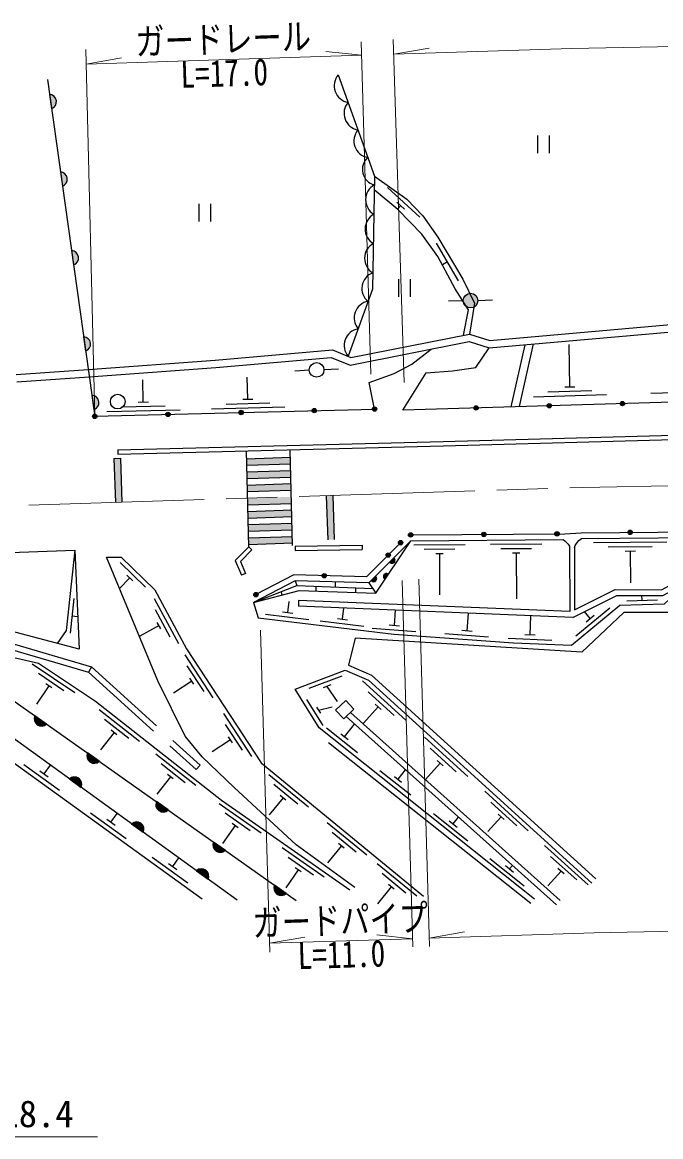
# Model space of a CAD drawing. Units: millimetres at full size, sheet at 1:1000; details may follow other scales. Extents: x 40000 to 680000, y 20000 to 380000.
# Drawn here: x 306279 to 349910, y 238434 to 314541 of the extents above; entities that cross this region are included whole.
import ezdxf
from ezdxf.enums import TextEntityAlignment as Align

# ---------------------------------------------------------------- set-up
doc = ezdxf.new("R2010")
doc.units = ezdxf.units.MM
doc.header["$LTSCALE"] = 1000
doc.linetypes.add('CHAIN', pattern=[18.5, 12, -1.5, 3.5, -1.5])
doc.linetypes.add('DASHED', pattern=[7.5, 6, -1.5])
for name, color, linetype, lineweight in [('M-BGD', 7, 'Continuous', 25), ('M-BMK', 2, 'CHAIN', 13), ('M-STR-HTXT', 7, 'Continuous', 13), ('M-STR-STRC', 7, 'Continuous', 25)]:
    doc.layers.add(name, color=color, linetype=linetype, lineweight=lineweight)
doc.styles.add('ＭＳ ゴシック', font='')
doc.styles.get('ＭＳ ゴシック').set_extended_font_data('MS Gothic')

msp = doc.modelspace()

# ---------------------------------------------------------------- hatches: boundary and pattern name
at = {"layer": 'M-BGD'}
for points in [[(308139, 309616, -0.82183), (308278, 308635)], [(308884, 304332, -0.82183), (309023, 303351)], [(309643, 298949, -0.82183), (309782, 297968)], [(336412, 295518, -1), (337412, 295548, -1)], [(310473, 293065, -0.82183), (310611, 292084)], [(311037, 289064, -0.82183), (311175, 288083)], [(342440, 288357, -1), (342140, 288349, -1)], [(347438, 288504, -1), (347138, 288495, -1)], [(311085, 287628, -1), (311385, 287636, -1)], [(316087, 287758, -1), (316387, 287766, -1)], [(321086, 287888, -1), (321386, 287896, -1)], [(326084, 288018, -1), (326384, 288026, -1)], [(330205, 288125, -1), (330505, 288133, -1)], [(337442, 288211, -1), (337142, 288202, -1)], [(332670, 279528, -0.41421), (332819, 279679, -0.41421), (332970, 279530, -1)], [(337670, 279566, -0.41421), (337819, 279717, -0.41421), (337970, 279568, -1)], [(342670, 279604, -0.41421), (342819, 279755, -0.41421), (342970, 279606, -1)], [(347668, 279709, -0.41421), (347816, 279860, -0.41421), (347968, 279712, -1)], [(332283, 278997, -1), (331983, 279006, -0.41421), (332137, 279151, -0.41421)], [(331398, 278261, -0.41421), (331399, 278049, -0.41421), (331187, 278048, -1)], [(331669, 277966, -0.4608), (331694, 277658, -0.4608), (331386, 277681)], [(327066, 276739, -1), (326766, 276747, -0.41421), (326920, 276893, -0.41421)], [(330415, 276703, -0.4608), (330441, 276395, -0.4608), (330132, 276418)], [(331073, 276509, -0.4608), (330989, 276806, -0.4608), (331296, 276843)], [(322399, 275448, -1), (322099, 275457, -0.41421), (322253, 275603, -0.41421)], [(307943, 266615, -0.82183), (307134, 267187)], [(311542, 264073, -0.82183), (310733, 264645)], [(309498, 262873, -0.82183), (310301, 262293)], [(316251, 260747, -0.82183), (315441, 261319)], [(313748, 259803, -0.82183), (314552, 259223)], [(320164, 257983, -0.82183), (319355, 258554)], [(318184, 256599, -0.82183), (318987, 256019)], [(324319, 255048, -0.82183), (323509, 255620)]]:
    msp.add_hatch(color=256, dxfattribs=at).paths.add_polyline_path(points)
at = {"layer": 'M-STR-STRC'}
for points in [[(312996, 284772), (312546, 284758), (312643, 281745), (313093, 281760)], [(324604, 284833), (321605, 284736), (321616, 284286), (324615, 284383)], [(324626, 283933), (321628, 283836), (321639, 283387), (324638, 283484)], [(324649, 283034), (321651, 282937), (321662, 282487), (324660, 282584)], [(324672, 282134), (321673, 282037), (321685, 281587), (324683, 281684)], [(327626, 279214), (327177, 279199), (327079, 282212), (327529, 282226)], [(324695, 281234), (321696, 281137), (321707, 280687), (324706, 280784)], [(324717, 280335), (321719, 280238), (321730, 279788), (324729, 279885)], [(324740, 279435), (321742, 279338), (321753, 278888), (324751, 278985)]]:
    msp.add_hatch(color=256, dxfattribs=at).paths.add_polyline_path(points)

# ---------------------------------------------------------------- linework, layer by layer
at = {"layer": 'M-BGD'}
for p, q in [((307996, 310631), (311239, 287632)), ((308139, 309616), (308278, 308635)), ((341489, 306812), (341489, 305612)), ((342289, 306812), (342289, 305612)), ((308884, 304332), (309023, 303351)), ((333451, 301233), (331240, 303261)), ((332401, 301789), (331885, 302262)), ((318345, 302139), (318345, 300939)), ((319145, 302139), (319145, 300939)), ((332143, 302026), (331923, 301786)), ((336098, 296880), (334577, 299466)), ((309643, 298949), (309782, 297968)), ((335337, 298173), (334989, 297968)), ((331998, 296996), (331998, 295796)), ((332798, 296996), (332798, 295796)), ((336412, 295518), (335413, 295488)), ((337412, 295548), (338411, 295577)), ((310473, 293065), (310611, 292084)), ((340630, 292521), (339671, 288276)), ((341204, 292571), (340237, 288293)), ((343695, 289645), (343652, 292535)), ((325897, 290777), (324898, 290725)), ((326896, 290828), (327894, 290879)), ((314548, 288618), (314509, 290118)), ((321697, 288804), (321658, 290304)), ((342205, 289301), (345204, 289389)), ((343346, 289634), (344045, 289655)), ((349236, 289207), (354234, 289353)), ((311037, 289064), (311175, 288083)), ((314198, 288609), (314898, 288627)), ((320205, 288465), (323204, 288543)), ((321347, 288795), (322046, 288813)), ((341214, 288972), (346212, 289118)), ((311239, 287632), (330359, 288129)), ((312064, 287953), (317063, 288083)), ((313056, 288279), (316055, 288357)), ((319213, 288139), (324211, 288269)), ((335049, 285910), (392130, 287491)), ((335057, 285610), (392141, 287191)), ((312801, 285348), (335049, 285910)), ((312809, 285048), (335057, 285610)), ((312801, 285348), (312809, 285048)), ((321757, 278724), (320832, 277780)), ((321971, 278514), (321757, 278724)), ((324930, 278768), (329511, 278843)), ((324930, 278768), (324935, 278468)), ((329511, 278843), (329516, 278543)), ((336536, 278857), (333036, 278831)), ((335839, 278552), (333739, 278536)), ((341777, 278897), (338277, 278871)), ((341079, 278592), (338979, 278576)), ((350320, 279033), (345321, 278988)), ((349323, 278724), (346323, 278697)), ((321971, 278514), (321188, 277714)), ((324935, 278468), (329516, 278543)), ((331669, 277966), (331386, 277681)), ((335036, 278246), (334546, 278242)), ((334791, 278244), (334802, 275450)), ((340277, 278286), (339787, 278282)), ((340032, 278284), (340043, 275175)), ((348176, 278413), (347476, 278407)), ((347826, 278410), (347839, 276257)), ((314699, 275973), (312975, 277642)), ((320832, 277780), (321267, 276786)), ((321188, 277714), (321542, 276906)), ((313628, 276592), (312924, 275864)), ((313830, 276397), (313427, 276787)), ((321542, 276906), (321267, 276786)), ((324919, 276399), (325051, 276084)), ((327656, 276322), (327656, 275981)), ((330415, 276703), (330132, 276418)), ((331073, 276509), (331296, 276843)), ((323964, 275656), (324025, 275427)), ((326338, 276033), (326338, 275700)), ((329043, 275926), (329043, 275610)), ((329972, 276256), (330441, 275564)), ((309812, 275199), (309556, 272813)), ((316983, 272083), (315321, 275164)), ((324420, 274233), (324509, 274977)), ((325163, 275061), (325147, 274661)), ((347588, 275040), (349687, 275101)), ((348638, 275070), (348628, 275397)), ((309684, 274006), (310061, 273966)), ((316386, 272557), (315389, 274405)), ((322895, 274114), (325873, 273756)), ((324072, 274274), (324767, 274191)), ((343905, 273901), (325147, 274661)), ((328161, 273783), (328252, 274535)), ((331706, 273356), (331782, 274392)), ((336677, 272992), (336765, 274190)), ((340984, 272713), (341036, 274017)), ((344113, 272640), (346428, 274549)), ((345080, 273826), (344693, 274295)), ((344810, 273603), (345350, 274049)), ((315624, 273339), (314304, 272626)), ((315740, 273123), (315507, 273554)), ((326636, 273664), (329615, 273306)), ((327814, 273824), (328509, 273741)), ((331357, 273382), (332055, 273330)), ((330188, 273166), (333180, 272947)), ((335159, 272802), (338151, 272583)), ((336328, 273017), (337026, 272966)), ((339473, 272473), (342471, 272354)), ((340634, 272727), (341333, 272699)), ((319334, 268412), (317414, 271339)), ((309875, 268754), (306965, 270699)), ((311002, 270520), (310802, 270162)), ((318699, 268833), (317547, 270589)), ((309127, 268894), (307381, 270060)), ((317872, 269546), (316618, 268724)), ((318007, 269342), (317738, 269751)), ((328110, 269889), (325865, 269041)), ((332483, 266888), (329520, 269575)), ((308087, 269228), (307254, 267980)), ((308291, 269091), (307883, 269364)), ((327355, 269283), (326831, 269086)), ((327093, 269185), (327804, 268162)), ((331689, 267203), (329911, 268815)), ((325712, 268301), (326827, 266521)), ((330806, 267599), (330391, 267975)), ((307943, 266615), (307134, 267187)), ((314296, 265432), (311541, 267591)), ((321962, 264404), (320042, 267331)), ((326394, 267778), (326654, 267363)), ((326524, 267570), (327467, 267802)), ((328699, 267406), (343043, 254576)), ((330598, 267787), (329590, 266676)), ((313560, 265627), (311907, 266923)), ((321327, 264825), (320175, 266581)), ((328307, 265748), (328991, 266608)), ((328409, 267129), (342776, 254277)), ((312548, 266039), (311623, 264858)), ((312741, 265888), (312355, 266190)), ((320635, 265333), (320366, 265743)), ((327064, 266354), (329177, 264673)), ((328060, 265944), (328554, 265552)), ((336722, 263043), (333759, 265730)), ((320500, 265538), (319246, 264716)), ((341038, 254350), (327211, 265342)), ((335928, 263358), (334150, 264970)), ((311542, 264073), (310733, 264645)), ((318151, 262411), (315396, 264570)), ((335045, 263754), (334630, 264130)), ((306381, 263849), (308815, 262095)), ((307490, 263420), (308058, 263011)), ((307774, 263215), (308201, 263809)), ((317415, 262607), (315762, 263902)), ((330714, 263452), (332827, 261772)), ((331957, 262847), (332472, 263494)), ((334837, 263942), (333829, 262831)), ((309498, 262873), (310301, 262293)), ((316403, 263018), (315478, 261838)), ((316596, 262867), (316210, 263169)), ((325831, 260933), (323125, 263153)), ((331710, 263043), (332204, 262650)), ((325099, 261145), (323476, 262477)), ((340856, 259334), (337893, 262021)), ((316251, 260747), (315441, 261319)), ((322603, 259167), (319734, 261172)), ((324097, 261579), (323146, 260420)), ((324287, 261424), (323908, 261735)), ((340082, 259671), (338304, 261284)), ((310949, 260558), (313383, 258805)), ((312341, 259925), (312765, 260513)), ((321857, 259322), (320136, 260525)), ((334385, 260507), (336733, 258640)), ((339219, 260089), (338804, 260466)), ((312057, 260129), (312625, 259720)), ((313748, 259803), (314552, 259223)), ((320825, 259677), (319965, 258448)), ((321025, 259537), (320624, 259818)), ((329821, 257659), (327115, 259879)), ((335458, 260009), (336006, 259574)), ((335732, 259792), (336098, 260251)), ((339011, 260277), (338104, 259278)), ((329090, 257871), (327466, 259203)), ((320164, 257983), (319355, 258554)), ((326917, 256151), (324048, 258156)), ((328087, 258305), (327136, 257146)), ((328277, 258150), (327898, 258461)), ((344940, 255629), (341977, 258316)), ((315164, 257521), (317598, 255767)), ((316557, 256887), (316977, 257471)), ((326172, 256306), (324450, 257509)), ((338238, 257443), (340586, 255576)), ((344166, 255967), (342388, 257579)), ((316273, 257092), (316841, 256683)), ((318184, 256599), (318987, 256019)), ((325139, 256662), (324280, 255432)), ((325340, 256521), (324938, 256802)), ((333233, 254859), (330527, 257080)), ((339312, 256946), (339860, 256510)), ((339586, 256728), (339773, 256964)), ((343096, 256573), (342189, 255573)), ((343303, 256385), (342888, 256761)), ((332501, 255072), (330878, 256404)), ((324319, 255048), (323509, 255620)), ((331499, 255506), (330548, 254346)), ((331689, 255350), (331310, 255661))]:
    msp.add_line(p, q, dxfattribs=at)
at = {"layer": 'M-BGD', "linetype": 'DASHED'}
for p, q in [((305867, 290477), (310787, 290835)), ((305903, 289978), (310858, 290339)), ((311002, 270520), (318428, 263802)), ((310802, 270162), (318160, 263505)), ((318160, 263505), (318428, 263802))]:
    msp.add_line(p, q, dxfattribs=at)
at = {"layer": 'M-BGD'}
for points in [[(327866, 310953), (330340, 304023), (330209, 296320), (328541, 291729)], [(310787, 290835), (319461, 291467), (327474, 292162), (328732, 291651), (336842, 293250), (338234, 292814), (351636, 293985), (353032, 292746), (372324, 295852), (373253, 295002), (383932, 296700), (385578, 295002), (400573, 297542), (400626, 309700)], [(330340, 304023), (332548, 302468), (333651, 301328), (334688, 299868), (336382, 296988), (337187, 295365), (336842, 293250)], [(336439, 293170), (336764, 294912), (335861, 296328), (334688, 298536), (333589, 300073), (331946, 301767), (330324, 303093)], [(310858, 290339), (319501, 290968), (327398, 291654), (328682, 291131), (336814, 292734), (338179, 292307), (351465, 293468), (352878, 292215), (372165, 295320), (373093, 294470), (381135, 295749)], [(332295, 288060), (333891, 290590), (335690, 290741), (337274, 290974), (338179, 292307)], [(330359, 288129), (329985, 289947), (331696, 290548), (332895, 291203), (334226, 292224)], [(404732, 290139), (404732, 290139), (365289, 289026), (332295, 288060)], [(332820, 279529), (343356, 279609), (344469, 279680), (354988, 279775), (390786, 280975), (408652, 281699), (415320, 281699), (439724, 282667)], [(344023, 278663), (344068, 278800), (344162, 278939), (344314, 279145), (344494, 279280), (354997, 279375), (390801, 280576), (408660, 281299), (415328, 281299), (442666, 282383)], [(344023, 278663), (344022, 274406), (346806, 275803), (349961, 275792), (351897, 276824), (387072, 275382), (387394, 280461)], [(322090, 274918), (322401, 273871), (331662, 272758), (339843, 272158), (343808, 272000), (347114, 274726), (350179, 274815), (351874, 276414), (376705, 275327), (387643, 274949), (388348, 274276), (391167, 275385), (393756, 276295), (397965, 277748), (399568, 278210), (401204, 278509), (403229, 278828)], [(332133, 279002), (329810, 276661), (324826, 276802), (322249, 275453)], [(332823, 279129), (343239, 279208), (343364, 279127), (343574, 278899), (343676, 278761), (343691, 274310), (325163, 275061)], [(271517, 269810), (271953, 276576), (272049, 276761), (272197, 276940), (272408, 277098), (272665, 277156), (309863, 278490), (310158, 271729), (298339, 274856), (298339, 277352), (297662, 278053)], [(309863, 278490), (309274, 272996), (308663, 272125)], [(328995, 255462), (325005, 258356), (320757, 262280), (318565, 264377), (317403, 265779), (315540, 269570), (312033, 278008), (313028, 278008), (315328, 275782), (317504, 271750), (322608, 263966), (333709, 254857)], [(343905, 273901), (346900, 275403), (350060, 275392), (351737, 276285)], [(322090, 274918), (325051, 276084), (330228, 275879)], [(372912, 274596), (352110, 275774), (350459, 274240), (347391, 274240), (344508, 271524), (329034, 272485), (328565, 270644), (330155, 269943), (345471, 256052)], [(297075, 274145), (298917, 274064), (311002, 270520)], [(277298, 273561), (295880, 273416), (307394, 270773), (311279, 268177), (319899, 261422), (328673, 255290)], [(296660, 273867), (298837, 273671), (310802, 270162)], [(236718, 271288), (266018, 270673), (267972, 270553), (269346, 270343), (270518, 270100), (271517, 269810), (272812, 268864), (282207, 271037), (295377, 270773), (305789, 268137), (325003, 254565)], [(341287, 254663), (326574, 266359), (324917, 269005), (328352, 270301), (329935, 269604), (345203, 255756)], [(320975, 254584), (304909, 266187), (296313, 268553), (289359, 268646), (283290, 268891), (273431, 266458), (267970, 267871), (236321, 268584)], [(262895, 265723), (274251, 265356), (283203, 267253), (291615, 266899), (296785, 266729), (304794, 264623), (318582, 254688)]]:
    msp.add_lwpolyline(points, dxfattribs=at)
for points in [[(322090, 274918), (325205, 275738), (330441, 275564), (332823, 279129), (329972, 276256), (324919, 276399)], [(327691, 267556), (328392, 268224), (328947, 267642), (328246, 266974)]]:
    msp.add_lwpolyline(points, close=True, dxfattribs=at)
for centre, radius in [((336912, 295533), 500), ((326396, 290802), 500), ((312801, 288636), 500), ((342290, 288353), 150), ((347288, 288499), 150), ((311235, 287632), 150), ((316237, 287762), 150), ((321236, 287892), 150), ((326234, 288022), 150), ((330355, 288129), 150), ((337292, 288207), 150), ((332820, 279529), 150), ((337820, 279567), 150), ((342820, 279605), 150), ((347818, 279710), 150), ((332133, 279002), 150), ((331293, 278155), 150), ((326916, 276743), 150), ((322249, 275453), 150)]:
    msp.add_circle(centre, radius, dxfattribs=at)
for centre, radius, start, end in [((328757, 310209), 1160, 140.12857, 259.15819), ((308112, 309112), 505, 289.19686, 86.85506), ((329429, 308326), 1160, 140.12857, 259.15819), ((330102, 306442), 1160, 140.12857, 259.15819), ((330615, 304488), 1095, 131.96166, 254.88202), ((308857, 303828), 505, 289.19686, 86.85506), ((330901, 302421), 1160, 119.50821, 238.53783), ((330867, 300422), 1160, 119.50821, 238.53783), ((330833, 298422), 1160, 119.50821, 238.53783), ((309616, 298445), 505, 289.19686, 86.85506), ((330622, 296368), 1135, 110.36134, 230.87666), ((330118, 294347), 1160, 100.52579, 219.55541), ((310445, 292561), 505, 289.19686, 86.85506), ((329436, 292468), 1160, 100.52579, 219.55541), ((311009, 288560), 505, 289.19686, 86.85506), ((331550, 277801), 203, 216.25232, 54.17571), ((330296, 276538), 203, 216.25232, 54.17571), ((331158, 276693), 203, 47.2911, 245.21449), ((307595, 266981), 505, 155.93529, 313.59348), ((311194, 264439), 505, 155.93529, 313.59348), ((309842, 262503), 505, 335.33316, 132.99135), ((315903, 261113), 505, 155.93529, 313.59348), ((314093, 259433), 505, 335.33316, 132.99135), ((319816, 258348), 505, 155.93529, 313.59348), ((318528, 256230), 505, 335.33316, 132.99135), ((323970, 255414), 505, 155.93529, 313.59348)]:
    msp.add_arc(centre, radius, start, end, dxfattribs=at)
at = {"layer": 'M-BMK'}
msp.add_lwpolyline([(72382, 299566), (170897, 283933), (179622, 282574), (196438, 280890), (210483, 279946), (221941, 279585), (235861, 279613), (269737, 280357), (344582, 282778), (369339, 283262), (468500, 286894), (500955, 288561), (546149, 290989), (567965, 292011)], dxfattribs=at)
at = {"layer": 'M-STR-HTXT'}
for p, q in [((330101, 290514), (329439, 313216)), ((332388, 289930), (331631, 313358)), ((311239, 287632), (310616, 312680)), ((310640, 311684), (329466, 312293)), ((310640, 311684), (313059, 312104)), ((329466, 312293), (327025, 312556)), ((331663, 312364), (334082, 312784)), ((332961, 251404), (332244, 276430)), ((334104, 251430), (333384, 276520)), ((323190, 251033), (322557, 273033)), ((323172, 251643), (325591, 252063)), ((323172, 251643), (332945, 251959)), ((332945, 251959), (330504, 252222)), ((334088, 251996), (336507, 252416))]:
    msp.add_line(p, q, dxfattribs=at)
for points in [[(331663, 312364), (343804, 312757), (368496, 313240), (404011, 314541)], [(295065, 276250), (281016, 238434), (311416, 238434)], [(334088, 251996), (345372, 252361), (370193, 252847), (440722, 255430)]]:
    msp.add_lwpolyline(points, dxfattribs=at)
at = {"layer": 'M-STR-STRC'}
for p, q in [((312546, 284758), (312996, 284772)), ((312546, 284758), (312643, 281745)), ((312996, 284772), (313093, 281760)), ((321757, 278724), (321592, 285270)), ((321605, 284736), (324604, 284833)), ((324756, 278800), (324591, 285346)), ((321616, 284286), (324615, 284383)), ((321628, 283836), (324626, 283933)), ((321639, 283387), (324638, 283484)), ((321651, 282937), (324649, 283034)), ((321662, 282487), (324660, 282584)), ((321685, 281587), (324683, 281684)), ((327177, 279199), (327079, 282212)), ((327626, 279214), (327529, 282226)), ((321696, 281137), (324695, 281234)), ((321707, 280687), (324706, 280784)), ((321719, 280238), (324717, 280335)), ((321730, 279788), (324729, 279885)), ((321742, 279338), (324740, 279435)), ((321753, 278888), (324751, 278985))]:
    msp.add_line(p, q, dxfattribs=at)

# ---------------------------------------------------------------- texts
at = {"layer": 'M-STR-HTXT', "style": 'ＭＳ ゴシック', "width": 0.8}
for s, p in [('ガードレール', (320055, 311937)), ('ガードパイプ', (328060, 251750))]:
    msp.add_text(s, height=1833, rotation=1.852, dxfattribs=at).set_placement(p, align=Align.BOTTOM_CENTER)
for s, p in [('L=17.0', (320053, 311989)), ('L=11.0', (328059, 251801))]:
    msp.add_text(s, height=1833, rotation=1.852, dxfattribs=at).set_placement(p, align=Align.TOP_CENTER)
at = {"layer": 'M-STR-HTXT', "style": 'ＭＳ ゴシック'}
msp.add_text('ヒューム管φ500 L=18.4', height=1833, dxfattribs=at).set_placement((282916, 238534), align=Align.BOTTOM_LEFT)

doc.saveas('drawing.dxf')
